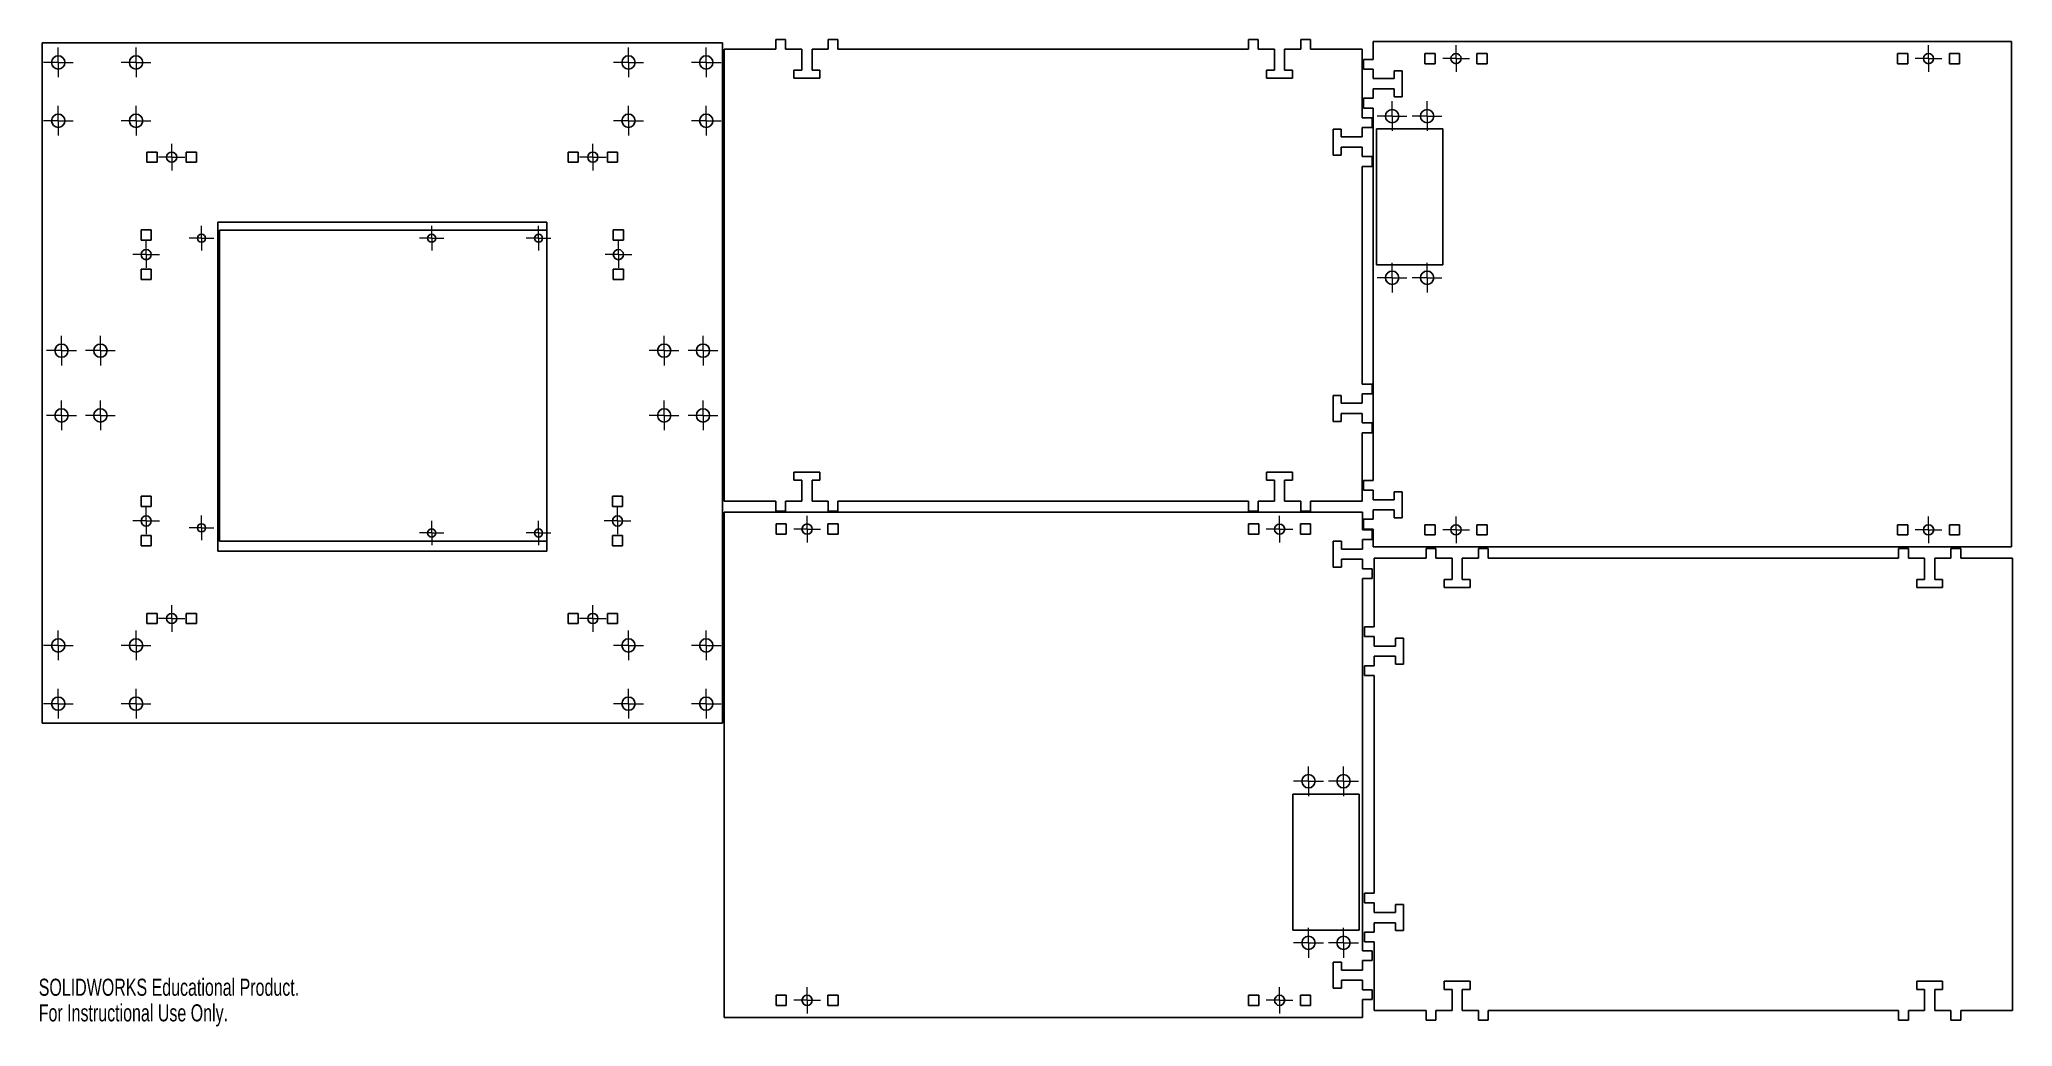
# Model space of a CAD drawing. Header units: millimetres. Extents: x 0 to 609, y 0 to 305.
import ezdxf

# ---------------------------------------------------------------- set-up
doc = ezdxf.new("R2010")
doc.units = ezdxf.units.MM
doc.styles.add('SLDTEXTSTYLE0', font='TXT', dxfattribs={"width": 0.7})

# ---------------------------------------------------------------- blocks, each defined once
blk = doc.blocks.new('SW_CENTERMARKSYMBOL_0')
at = {"color": 0, "linetype": 'Continuous', "lineweight": 18}
for p, q in [((-2.54, 0), (-3.79, 0)), ((0, 0), (-2.54, 0)), ((0, 2.54), (0, 3.79)), ((0, 0), (0, 2.54)), ((0, 0), (0, -2.54)), ((0, 0), (2.54, 0)), ((2.54, 0), (3.79, 0)), ((0, -2.54), (0, -3.79))]:
    blk.add_line(p, q, dxfattribs=at)
blk = doc.blocks.new('SW_CENTERMARKSYMBOL_1')
at = {"color": 0, "linetype": 'Continuous', "lineweight": 18}
for p, q in [((-2.54, 0), (-3.79, 0)), ((0, 0), (-2.54, 0)), ((0, 2.54), (0, 3.79)), ((0, 0), (0, 2.54)), ((0, 0), (0, -2.54)), ((0, 0), (2.54, 0)), ((2.54, 0), (3.79, 0)), ((0, -2.54), (0, -3.79))]:
    blk.add_line(p, q, dxfattribs=at)
blk = doc.blocks.new('SW_CENTERMARKSYMBOL_2')
at = {"color": 0, "linetype": 'Continuous', "lineweight": 18}
for p, q in [((-2.54, 0), (-3.79, 0)), ((0, 0), (-2.54, 0)), ((0, 2.54), (0, 3.79)), ((0, 0), (0, 2.54)), ((0, 0), (0, -2.54)), ((0, 0), (2.54, 0)), ((2.54, 0), (3.79, 0)), ((0, -2.54), (0, -3.79))]:
    blk.add_line(p, q, dxfattribs=at)
blk = doc.blocks.new('SW_CENTERMARKSYMBOL_3')
at = {"color": 0, "linetype": 'Continuous', "lineweight": 18}
for p, q in [((-2.54, 0), (-3.79, 0)), ((0, 0), (-2.54, 0)), ((0, 2.54), (0, 3.79)), ((0, 0), (0, 2.54)), ((0, 0), (0, -2.54)), ((0, 0), (2.54, 0)), ((2.54, 0), (3.79, 0)), ((0, -2.54), (0, -3.79))]:
    blk.add_line(p, q, dxfattribs=at)
blk = doc.blocks.new('SW_CENTERMARKSYMBOL_4')
at = {"color": 0, "linetype": 'Continuous', "lineweight": 18}
for p, q in [((-2.54, 0), (-3.79, 0)), ((0, 0), (-2.54, 0)), ((0, 2.54), (0, 3.79)), ((0, 0), (0, 2.54)), ((0, 0), (0, -2.54)), ((0, 0), (2.54, 0)), ((2.54, 0), (3.79, 0)), ((0, -2.54), (0, -3.79))]:
    blk.add_line(p, q, dxfattribs=at)
blk = doc.blocks.new('SW_CENTERMARKSYMBOL_5')
at = {"color": 0, "linetype": 'Continuous', "lineweight": 18}
for p, q in [((-2.54, 0), (-3.79, 0)), ((0, 0), (-2.54, 0)), ((0, 2.54), (0, 3.79)), ((0, 0), (0, 2.54)), ((0, 0), (0, -2.54)), ((0, 0), (2.54, 0)), ((2.54, 0), (3.79, 0)), ((0, -2.54), (0, -3.79))]:
    blk.add_line(p, q, dxfattribs=at)
blk = doc.blocks.new('SW_CENTERMARKSYMBOL_6')
at = {"color": 0, "linetype": 'Continuous', "lineweight": 18}
for p, q in [((-2.54, 0), (-3.79, 0)), ((0, 0), (-2.54, 0)), ((0, 2.54), (0, 3.79)), ((0, 0), (0, 2.54)), ((0, 0), (0, -2.54)), ((0, 0), (2.54, 0)), ((2.54, 0), (3.79, 0)), ((0, -2.54), (0, -3.79))]:
    blk.add_line(p, q, dxfattribs=at)
blk = doc.blocks.new('SW_CENTERMARKSYMBOL_7')
at = {"color": 0, "linetype": 'Continuous', "lineweight": 18}
for p, q in [((-2.54, 0), (-3.79, 0)), ((0, 0), (-2.54, 0)), ((0, 2.54), (0, 3.79)), ((0, 0), (0, 2.54)), ((0, 0), (0, -2.54)), ((0, 0), (2.54, 0)), ((2.54, 0), (3.79, 0)), ((0, -2.54), (0, -3.79))]:
    blk.add_line(p, q, dxfattribs=at)
blk = doc.blocks.new('SW_CENTERMARKSYMBOL_8')
at = {"color": 0, "linetype": 'Continuous', "lineweight": 18}
for p, q in [((-2.54, 0), (-4.59, 0)), ((0, 0), (-2.54, 0)), ((0, 2.54), (0, 4.59)), ((0, 0), (0, 2.54)), ((0, 0), (0, -2.54)), ((0, 0), (2.54, 0)), ((2.54, 0), (4.59, 0)), ((0, -2.54), (0, -4.59))]:
    blk.add_line(p, q, dxfattribs=at)
blk = doc.blocks.new('SW_CENTERMARKSYMBOL_9')
at = {"color": 0, "linetype": 'Continuous', "lineweight": 18}
for p, q in [((-2.54, 0), (-3.79, 0)), ((0, 0), (-2.54, 0)), ((0, 2.54), (0, 3.79)), ((0, 0), (0, 2.54)), ((0, 0), (0, -2.54)), ((0, 0), (2.54, 0)), ((2.54, 0), (3.79, 0)), ((0, -2.54), (0, -3.79))]:
    blk.add_line(p, q, dxfattribs=at)
blk = doc.blocks.new('SW_CENTERMARKSYMBOL_10')
at = {"color": 0, "linetype": 'Continuous', "lineweight": 18}
for p, q in [((-2.54, 0), (-3.79, 0)), ((0, 0), (-2.54, 0)), ((0, 2.54), (0, 3.79)), ((0, 0), (0, 2.54)), ((0, 0), (0, -2.54)), ((0, 0), (2.54, 0)), ((2.54, 0), (3.79, 0)), ((0, -2.54), (0, -3.79))]:
    blk.add_line(p, q, dxfattribs=at)
blk = doc.blocks.new('SW_CENTERMARKSYMBOL_11')
at = {"color": 0, "linetype": 'Continuous', "lineweight": 18}
for p, q in [((-2.54, 0), (-4.115, 0)), ((0, 0), (-2.54, 0)), ((0, 2.54), (0, 4.115)), ((0, 0), (0, 2.54)), ((0, 0), (0, -2.54)), ((0, 0), (2.54, 0)), ((2.54, 0), (4.115, 0)), ((0, -2.54), (0, -4.115))]:
    blk.add_line(p, q, dxfattribs=at)
blk = doc.blocks.new('SW_CENTERMARKSYMBOL_12')
at = {"color": 0, "linetype": 'Continuous', "lineweight": 18}
for p, q in [((-2.54, 0), (-4.115, 0)), ((0, 0), (-2.54, 0)), ((0, 2.54), (0, 4.115)), ((0, 0), (0, 2.54)), ((0, 0), (0, -2.54)), ((0, 0), (2.54, 0)), ((2.54, 0), (4.115, 0)), ((0, -2.54), (0, -4.115))]:
    blk.add_line(p, q, dxfattribs=at)
blk = doc.blocks.new('SW_CENTERMARKSYMBOL_13')
at = {"color": 0, "linetype": 'Continuous', "lineweight": 18}
for p, q in [((-2.54, 0), (-4.59, 0)), ((0, 0), (-2.54, 0)), ((0, 2.54), (0, 4.59)), ((0, 0), (0, 2.54)), ((0, 0), (0, -2.54)), ((0, 0), (2.54, 0)), ((2.54, 0), (4.59, 0)), ((0, -2.54), (0, -4.59))]:
    blk.add_line(p, q, dxfattribs=at)
blk = doc.blocks.new('SW_CENTERMARKSYMBOL_14')
at = {"color": 0, "linetype": 'Continuous', "lineweight": 18}
for p, q in [((-2.54, 0), (-4.115, 0)), ((0, 0), (-2.54, 0)), ((0, 2.54), (0, 4.115)), ((0, 0), (0, 2.54)), ((0, 0), (0, -2.54)), ((0, 0), (2.54, 0)), ((2.54, 0), (4.115, 0)), ((0, -2.54), (0, -4.115))]:
    blk.add_line(p, q, dxfattribs=at)
blk = doc.blocks.new('SW_CENTERMARKSYMBOL_15')
at = {"color": 0, "linetype": 'Continuous', "lineweight": 18}
for p, q in [((-2.54, 0), (-4.59, 0)), ((0, 0), (-2.54, 0)), ((0, 2.54), (0, 4.59)), ((0, 0), (0, 2.54)), ((0, 0), (0, -2.54)), ((0, 0), (2.54, 0)), ((2.54, 0), (4.59, 0)), ((0, -2.54), (0, -4.59))]:
    blk.add_line(p, q, dxfattribs=at)
blk = doc.blocks.new('SW_CENTERMARKSYMBOL_16')
at = {"color": 0, "linetype": 'Continuous', "lineweight": 18}
for p, q in [((-2.54, 0), (-4.59, 0)), ((0, 0), (-2.54, 0)), ((0, 2.54), (0, 4.59)), ((0, 0), (0, 2.54)), ((0, 0), (0, -2.54)), ((0, 0), (2.54, 0)), ((2.54, 0), (4.59, 0)), ((0, -2.54), (0, -4.59))]:
    blk.add_line(p, q, dxfattribs=at)
blk = doc.blocks.new('SW_CENTERMARKSYMBOL_17')
at = {"color": 0, "linetype": 'Continuous', "lineweight": 18}
for p, q in [((-2.54, 0), (-4.59, 0)), ((0, 0), (-2.54, 0)), ((0, 2.54), (0, 4.59)), ((0, 0), (0, 2.54)), ((0, 0), (0, -2.54)), ((0, 0), (2.54, 0)), ((2.54, 0), (4.59, 0)), ((0, -2.54), (0, -4.59))]:
    blk.add_line(p, q, dxfattribs=at)
blk = doc.blocks.new('SW_CENTERMARKSYMBOL_18')
at = {"color": 0, "linetype": 'Continuous', "lineweight": 18}
for p, q in [((-2.54, 0), (-4.115, 0)), ((0, 0), (-2.54, 0)), ((0, 2.54), (0, 4.115)), ((0, 0), (0, 2.54)), ((0, 0), (0, -2.54)), ((0, 0), (2.54, 0)), ((2.54, 0), (4.115, 0)), ((0, -2.54), (0, -4.115))]:
    blk.add_line(p, q, dxfattribs=at)
blk = doc.blocks.new('SW_CENTERMARKSYMBOL_19')
at = {"color": 0, "linetype": 'Continuous', "lineweight": 18}
for p, q in [((-2.54, 0), (-4.59, 0)), ((0, 0), (-2.54, 0)), ((0, 2.54), (0, 4.59)), ((0, 0), (0, 2.54)), ((0, 0), (0, -2.54)), ((0, 0), (2.54, 0)), ((2.54, 0), (4.59, 0)), ((0, -2.54), (0, -4.59))]:
    blk.add_line(p, q, dxfattribs=at)
blk = doc.blocks.new('SW_CENTERMARKSYMBOL_20')
at = {"color": 0, "linetype": 'Continuous', "lineweight": 18}
for p, q in [((-2.54, 0), (-4.59, 0)), ((0, 0), (-2.54, 0)), ((0, 2.54), (0, 4.59)), ((0, 0), (0, 2.54)), ((0, 0), (0, -2.54)), ((0, 0), (2.54, 0)), ((2.54, 0), (4.59, 0)), ((0, -2.54), (0, -4.59))]:
    blk.add_line(p, q, dxfattribs=at)
blk = doc.blocks.new('SW_CENTERMARKSYMBOL_21')
at = {"color": 0, "linetype": 'Continuous', "lineweight": 18}
for p, q in [((-2.54, 0), (-4.59, 0)), ((0, 0), (-2.54, 0)), ((0, 2.54), (0, 4.59)), ((0, 0), (0, 2.54)), ((0, 0), (0, -2.54)), ((0, 0), (2.54, 0)), ((2.54, 0), (4.59, 0)), ((0, -2.54), (0, -4.59))]:
    blk.add_line(p, q, dxfattribs=at)
blk = doc.blocks.new('SW_CENTERMARKSYMBOL_22')
at = {"color": 0, "linetype": 'Continuous', "lineweight": 18}
for p, q in [((-2.54, 0), (-4.59, 0)), ((0, 0), (-2.54, 0)), ((0, 2.54), (0, 4.59)), ((0, 0), (0, 2.54)), ((0, 0), (0, -2.54)), ((0, 0), (2.54, 0)), ((2.54, 0), (4.59, 0)), ((0, -2.54), (0, -4.59))]:
    blk.add_line(p, q, dxfattribs=at)
blk = doc.blocks.new('SW_CENTERMARKSYMBOL_23')
at = {"color": 0, "linetype": 'Continuous', "lineweight": 18}
for p, q in [((-2.54, 0), (-4.59, 0)), ((0, 0), (-2.54, 0)), ((0, 2.54), (0, 4.59)), ((0, 0), (0, 2.54)), ((0, 0), (0, -2.54)), ((0, 0), (2.54, 0)), ((2.54, 0), (4.59, 0)), ((0, -2.54), (0, -4.59))]:
    blk.add_line(p, q, dxfattribs=at)
blk = doc.blocks.new('SW_CENTERMARKSYMBOL_24')
at = {"color": 0, "linetype": 'Continuous', "lineweight": 18}
for p, q in [((-2.54, 0), (-4.59, 0)), ((0, 0), (-2.54, 0)), ((0, 2.54), (0, 4.59)), ((0, 0), (0, 2.54)), ((0, 0), (0, -2.54)), ((0, 0), (2.54, 0)), ((2.54, 0), (4.59, 0)), ((0, -2.54), (0, -4.59))]:
    blk.add_line(p, q, dxfattribs=at)
blk = doc.blocks.new('SW_CENTERMARKSYMBOL_25')
at = {"color": 0, "linetype": 'Continuous', "lineweight": 18}
for p, q in [((-2.54, 0), (-4.115, 0)), ((0, 0), (-2.54, 0)), ((0, 2.54), (0, 4.115)), ((0, 0), (0, 2.54)), ((0, 0), (0, -2.54)), ((0, 0), (2.54, 0)), ((2.54, 0), (4.115, 0)), ((0, -2.54), (0, -4.115))]:
    blk.add_line(p, q, dxfattribs=at)
blk = doc.blocks.new('SW_CENTERMARKSYMBOL_26')
at = {"color": 0, "linetype": 'Continuous', "lineweight": 18}
for p, q in [((-2.54, 0), (-4.59, 0)), ((0, 0), (-2.54, 0)), ((0, 2.54), (0, 4.59)), ((0, 0), (0, 2.54)), ((0, 0), (0, -2.54)), ((0, 0), (2.54, 0)), ((2.54, 0), (4.59, 0)), ((0, -2.54), (0, -4.59))]:
    blk.add_line(p, q, dxfattribs=at)
blk = doc.blocks.new('SW_CENTERMARKSYMBOL_27')
at = {"color": 0, "linetype": 'Continuous', "lineweight": 18}
for p, q in [((-2.54, 0), (-4.59, 0)), ((0, 0), (-2.54, 0)), ((0, 2.54), (0, 4.59)), ((0, 0), (0, 2.54)), ((0, 0), (0, -2.54)), ((0, 0), (2.54, 0)), ((2.54, 0), (4.59, 0)), ((0, -2.54), (0, -4.59))]:
    blk.add_line(p, q, dxfattribs=at)
blk = doc.blocks.new('SW_CENTERMARKSYMBOL_28')
at = {"color": 0, "linetype": 'Continuous', "lineweight": 18}
for p, q in [((-2.54, 0), (-4.115, 0)), ((0, 0), (-2.54, 0)), ((0, 2.54), (0, 4.115)), ((0, 0), (0, 2.54)), ((0, 0), (0, -2.54)), ((0, 0), (2.54, 0)), ((2.54, 0), (4.115, 0)), ((0, -2.54), (0, -4.115))]:
    blk.add_line(p, q, dxfattribs=at)
blk = doc.blocks.new('SW_CENTERMARKSYMBOL_29')
at = {"color": 0, "linetype": 'Continuous', "lineweight": 18}
for p, q in [((-2.54, 0), (-4.59, 0)), ((0, 0), (-2.54, 0)), ((0, 2.54), (0, 4.59)), ((0, 0), (0, 2.54)), ((0, 0), (0, -2.54)), ((0, 0), (2.54, 0)), ((2.54, 0), (4.59, 0)), ((0, -2.54), (0, -4.59))]:
    blk.add_line(p, q, dxfattribs=at)
blk = doc.blocks.new('SW_CENTERMARKSYMBOL_30')
at = {"color": 0, "linetype": 'Continuous', "lineweight": 18}
for p, q in [((-2.54, 0), (-4.59, 0)), ((0, 0), (-2.54, 0)), ((0, 2.54), (0, 4.59)), ((0, 0), (0, 2.54)), ((0, 0), (0, -2.54)), ((0, 0), (2.54, 0)), ((2.54, 0), (4.59, 0)), ((0, -2.54), (0, -4.59))]:
    blk.add_line(p, q, dxfattribs=at)
blk = doc.blocks.new('SW_CENTERMARKSYMBOL_31')
at = {"color": 0, "linetype": 'Continuous', "lineweight": 18}
for p, q in [((-2.54, 0), (-4.59, 0)), ((0, 0), (-2.54, 0)), ((0, 2.54), (0, 4.59)), ((0, 0), (0, 2.54)), ((0, 0), (0, -2.54)), ((0, 0), (2.54, 0)), ((2.54, 0), (4.59, 0)), ((0, -2.54), (0, -4.59))]:
    blk.add_line(p, q, dxfattribs=at)
blk = doc.blocks.new('SW_CENTERMARKSYMBOL_32')
at = {"color": 0, "linetype": 'Continuous', "lineweight": 18}
for p, q in [((-2.54, 0), (-4.59, 0)), ((0, 0), (-2.54, 0)), ((0, 2.54), (0, 4.59)), ((0, 0), (0, 2.54)), ((0, 0), (0, -2.54)), ((0, 0), (2.54, 0)), ((2.54, 0), (4.59, 0)), ((0, -2.54), (0, -4.59))]:
    blk.add_line(p, q, dxfattribs=at)
blk = doc.blocks.new('SW_CENTERMARKSYMBOL_33')
at = {"color": 0, "linetype": 'Continuous', "lineweight": 18}
for p, q in [((-2.54, 0), (-4.115, 0)), ((0, 0), (-2.54, 0)), ((0, 2.54), (0, 4.115)), ((0, 0), (0, 2.54)), ((0, 0), (0, -2.54)), ((0, 0), (2.54, 0)), ((2.54, 0), (4.115, 0)), ((0, -2.54), (0, -4.115))]:
    blk.add_line(p, q, dxfattribs=at)
blk = doc.blocks.new('SW_CENTERMARKSYMBOL_34')
at = {"color": 0, "linetype": 'Continuous', "lineweight": 18}
for p, q in [((-2.54, 0), (-4.115, 0)), ((0, 0), (-2.54, 0)), ((0, 2.54), (0, 4.115)), ((0, 0), (0, 2.54)), ((0, 0), (0, -2.54)), ((0, 0), (2.54, 0)), ((2.54, 0), (4.115, 0)), ((0, -2.54), (0, -4.115))]:
    blk.add_line(p, q, dxfattribs=at)
blk = doc.blocks.new('SW_CENTERMARKSYMBOL_35')
at = {"color": 0, "linetype": 'Continuous', "lineweight": 18}
for p, q in [((-2.54, 0), (-4.59, 0)), ((0, 0), (-2.54, 0)), ((0, 2.54), (0, 4.59)), ((0, 0), (0, 2.54)), ((0, 0), (0, -2.54)), ((0, 0), (2.54, 0)), ((2.54, 0), (4.59, 0)), ((0, -2.54), (0, -4.59))]:
    blk.add_line(p, q, dxfattribs=at)
blk = doc.blocks.new('SW_CENTERMARKSYMBOL_36')
at = {"color": 0, "linetype": 'Continuous', "lineweight": 18}
for p, q in [((-2.54, 0), (-4.59, 0)), ((0, 0), (-2.54, 0)), ((0, 2.54), (0, 4.59)), ((0, 0), (0, 2.54)), ((0, 0), (0, -2.54)), ((0, 0), (2.54, 0)), ((2.54, 0), (4.59, 0)), ((0, -2.54), (0, -4.59))]:
    blk.add_line(p, q, dxfattribs=at)
blk = doc.blocks.new('SW_CENTERMARKSYMBOL_37')
at = {"color": 0, "linetype": 'Continuous', "lineweight": 18}
for p, q in [((-2.54, 0), (-4.59, 0)), ((0, 0), (-2.54, 0)), ((0, 2.54), (0, 4.59)), ((0, 0), (0, 2.54)), ((0, 0), (0, -2.54)), ((0, 0), (2.54, 0)), ((2.54, 0), (4.59, 0)), ((0, -2.54), (0, -4.59))]:
    blk.add_line(p, q, dxfattribs=at)
blk = doc.blocks.new('SW_CENTERMARKSYMBOL_38')
at = {"color": 0, "linetype": 'Continuous', "lineweight": 18}
for p, q in [((-2.54, 0), (-4.59, 0)), ((0, 0), (-2.54, 0)), ((0, 2.54), (0, 4.59)), ((0, 0), (0, 2.54)), ((0, 0), (0, -2.54)), ((0, 0), (2.54, 0)), ((2.54, 0), (4.59, 0)), ((0, -2.54), (0, -4.59))]:
    blk.add_line(p, q, dxfattribs=at)
blk = doc.blocks.new('SW_CENTERMARKSYMBOL_39')
at = {"color": 0, "linetype": 'Continuous', "lineweight": 18}
for p, q in [((-2.54, 0), (-4.59, 0)), ((0, 0), (-2.54, 0)), ((0, 2.54), (0, 4.59)), ((0, 0), (0, 2.54)), ((0, 0), (0, -2.54)), ((0, 0), (2.54, 0)), ((2.54, 0), (4.59, 0)), ((0, -2.54), (0, -4.59))]:
    blk.add_line(p, q, dxfattribs=at)
blk = doc.blocks.new('SW_CENTERMARKSYMBOL_40')
at = {"color": 0, "linetype": 'Continuous', "lineweight": 18}
for p, q in [((-2.54, 0), (-4.59, 0)), ((0, 0), (-2.54, 0)), ((0, 2.54), (0, 4.59)), ((0, 0), (0, 2.54)), ((0, 0), (0, -2.54)), ((0, 0), (2.54, 0)), ((2.54, 0), (4.59, 0)), ((0, -2.54), (0, -4.59))]:
    blk.add_line(p, q, dxfattribs=at)
blk = doc.blocks.new('SW_CENTERMARKSYMBOL_41')
at = {"color": 0, "linetype": 'Continuous', "lineweight": 18}
for p, q in [((-2.54, 0), (-4.59, 0)), ((0, 0), (-2.54, 0)), ((0, 2.54), (0, 4.59)), ((0, 0), (0, 2.54)), ((0, 0), (0, -2.54)), ((0, 0), (2.54, 0)), ((2.54, 0), (4.59, 0)), ((0, -2.54), (0, -4.59))]:
    blk.add_line(p, q, dxfattribs=at)
blk = doc.blocks.new('SW_CENTERMARKSYMBOL_42')
at = {"color": 0, "linetype": 'Continuous', "lineweight": 18}
for p, q in [((-2.54, 0), (-4.115, 0)), ((0, 0), (-2.54, 0)), ((0, 2.54), (0, 4.115)), ((0, 0), (0, 2.54)), ((0, 0), (0, -2.54)), ((0, 0), (2.54, 0)), ((2.54, 0), (4.115, 0)), ((0, -2.54), (0, -4.115))]:
    blk.add_line(p, q, dxfattribs=at)
blk = doc.blocks.new('SW_CENTERMARKSYMBOL_43')
at = {"color": 0, "linetype": 'Continuous', "lineweight": 18}
for p, q in [((-2.54, 0), (-4.115, 0)), ((0, 0), (-2.54, 0)), ((0, 2.54), (0, 4.115)), ((0, 0), (0, 2.54)), ((0, 0), (0, -2.54)), ((0, 0), (2.54, 0)), ((2.54, 0), (4.115, 0)), ((0, -2.54), (0, -4.115))]:
    blk.add_line(p, q, dxfattribs=at)
blk = doc.blocks.new('SW_CENTERMARKSYMBOL_44')
at = {"color": 0, "linetype": 'Continuous', "lineweight": 18}
for p, q in [((-2.54, 0), (-4.59, 0)), ((0, 0), (-2.54, 0)), ((0, 2.54), (0, 4.59)), ((0, 0), (0, 2.54)), ((0, 0), (0, -2.54)), ((0, 0), (2.54, 0)), ((2.54, 0), (4.59, 0)), ((0, -2.54), (0, -4.59))]:
    blk.add_line(p, q, dxfattribs=at)
blk = doc.blocks.new('SW_CENTERMARKSYMBOL_45')
at = {"color": 0, "linetype": 'Continuous', "lineweight": 18}
for p, q in [((-2.54, 0), (-4.59, 0)), ((0, 0), (-2.54, 0)), ((0, 2.54), (0, 4.59)), ((0, 0), (0, 2.54)), ((0, 0), (0, -2.54)), ((0, 0), (2.54, 0)), ((2.54, 0), (4.59, 0)), ((0, -2.54), (0, -4.59))]:
    blk.add_line(p, q, dxfattribs=at)
blk = doc.blocks.new('SW_CENTERMARKSYMBOL_46')
at = {"color": 0, "linetype": 'Continuous', "lineweight": 18}
for p, q in [((-2.54, 0), (-4.59, 0)), ((0, 0), (-2.54, 0)), ((0, 2.54), (0, 4.59)), ((0, 0), (0, 2.54)), ((0, 0), (0, -2.54)), ((0, 0), (2.54, 0)), ((2.54, 0), (4.59, 0)), ((0, -2.54), (0, -4.59))]:
    blk.add_line(p, q, dxfattribs=at)
blk = doc.blocks.new('SW_CENTERMARKSYMBOL_47')
at = {"color": 0, "linetype": 'Continuous', "lineweight": 18}
for p, q in [((-2.54, 0), (-4.59, 0)), ((0, 0), (-2.54, 0)), ((0, 2.54), (0, 4.59)), ((0, 0), (0, 2.54)), ((0, 0), (0, -2.54)), ((0, 0), (2.54, 0)), ((2.54, 0), (4.59, 0)), ((0, -2.54), (0, -4.59))]:
    blk.add_line(p, q, dxfattribs=at)
blk = doc.blocks.new('SW_CENTERMARKSYMBOL_48')
at = {"color": 0, "linetype": 'Continuous', "lineweight": 18}
for p, q in [((-2.54, 0), (-4.115, 0)), ((0, 0), (-2.54, 0)), ((0, 2.54), (0, 4.115)), ((0, 0), (0, 2.54)), ((0, 0), (0, -2.54)), ((0, 0), (2.54, 0)), ((2.54, 0), (4.115, 0)), ((0, -2.54), (0, -4.115))]:
    blk.add_line(p, q, dxfattribs=at)
blk = doc.blocks.new('SW_CENTERMARKSYMBOL_49')
at = {"color": 0, "linetype": 'Continuous', "lineweight": 18}
for p, q in [((-2.54, 0), (-4.115, 0)), ((0, 0), (-2.54, 0)), ((0, 2.54), (0, 4.115)), ((0, 0), (0, 2.54)), ((0, 0), (0, -2.54)), ((0, 0), (2.54, 0)), ((2.54, 0), (4.115, 0)), ((0, -2.54), (0, -4.115))]:
    blk.add_line(p, q, dxfattribs=at)
blk = doc.blocks.new('SW_CENTERMARKSYMBOL_50')
at = {"color": 0, "linetype": 'Continuous', "lineweight": 18}
for p, q in [((-2.54, 0), (-4.115, 0)), ((0, 0), (-2.54, 0)), ((0, 2.54), (0, 4.115)), ((0, 0), (0, 2.54)), ((0, 0), (2.54, 0)), ((0, 0), (0, -2.54)), ((2.54, 0), (4.115, 0)), ((0, -2.54), (0, -4.115))]:
    blk.add_line(p, q, dxfattribs=at)
blk = doc.blocks.new('SW_CENTERMARKSYMBOL_51')
at = {"color": 0, "linetype": 'Continuous', "lineweight": 18}
for p, q in [((-2.54, 0), (-4.115, 0)), ((0, 0), (-2.54, 0)), ((0, 2.54), (0, 4.115)), ((0, 0), (0, 2.54)), ((0, 0), (2.54, 0)), ((0, 0), (0, -2.54)), ((2.54, 0), (4.115, 0)), ((0, -2.54), (0, -4.115))]:
    blk.add_line(p, q, dxfattribs=at)
blk = doc.blocks.new('SW_CENTERMARKSYMBOL_52')
at = {"color": 0, "linetype": 'Continuous', "lineweight": 18}
for p, q in [((-2.54, 0), (-4.59, 0)), ((0, 0), (-2.54, 0)), ((0, 2.54), (0, 4.59)), ((0, 0), (0, 2.54)), ((0, 0), (2.54, 0)), ((0, 0), (0, -2.54)), ((2.54, 0), (4.59, 0)), ((0, -2.54), (0, -4.59))]:
    blk.add_line(p, q, dxfattribs=at)
blk = doc.blocks.new('SW_CENTERMARKSYMBOL_53')
at = {"color": 0, "linetype": 'Continuous', "lineweight": 18}
for p, q in [((-2.54, 0), (-4.59, 0)), ((0, 0), (-2.54, 0)), ((0, 2.54), (0, 4.59)), ((0, 0), (0, 2.54)), ((0, 0), (2.54, 0)), ((0, 0), (0, -2.54)), ((2.54, 0), (4.59, 0)), ((0, -2.54), (0, -4.59))]:
    blk.add_line(p, q, dxfattribs=at)
blk = doc.blocks.new('SW_CENTERMARKSYMBOL_54')
at = {"color": 0, "linetype": 'Continuous', "lineweight": 18}
for p, q in [((-2.54, 0), (-4.59, 0)), ((0, 0), (-2.54, 0)), ((0, 2.54), (0, 4.59)), ((0, 0), (0, 2.54)), ((0, 0), (2.54, 0)), ((0, 0), (0, -2.54)), ((2.54, 0), (4.59, 0)), ((0, -2.54), (0, -4.59))]:
    blk.add_line(p, q, dxfattribs=at)
blk = doc.blocks.new('SW_CENTERMARKSYMBOL_55')
at = {"color": 0, "linetype": 'Continuous', "lineweight": 18}
for p, q in [((-2.54, 0), (-4.59, 0)), ((0, 0), (-2.54, 0)), ((0, 2.54), (0, 4.59)), ((0, 0), (0, 2.54)), ((0, 0), (2.54, 0)), ((0, 0), (0, -2.54)), ((2.54, 0), (4.59, 0)), ((0, -2.54), (0, -4.59))]:
    blk.add_line(p, q, dxfattribs=at)
blk = doc.blocks.new('SW_CENTERMARKSYMBOL_56')
at = {"color": 0, "linetype": 'Continuous', "lineweight": 18}
for p, q in [((-2.54, 0), (-4.115, 0)), ((0, 0), (-2.54, 0)), ((0, 2.54), (0, 4.115)), ((0, 0), (0, 2.54)), ((0, 0), (2.54, 0)), ((0, 0), (0, -2.54)), ((2.54, 0), (4.115, 0)), ((0, -2.54), (0, -4.115))]:
    blk.add_line(p, q, dxfattribs=at)
blk = doc.blocks.new('SW_CENTERMARKSYMBOL_57')
at = {"color": 0, "linetype": 'Continuous', "lineweight": 18}
for p, q in [((-2.54, 0), (-4.115, 0)), ((0, 0), (-2.54, 0)), ((0, 2.54), (0, 4.115)), ((0, 0), (0, 2.54)), ((0, 0), (2.54, 0)), ((0, 0), (0, -2.54)), ((2.54, 0), (4.115, 0)), ((0, -2.54), (0, -4.115))]:
    blk.add_line(p, q, dxfattribs=at)

msp = doc.modelspace()

# ---------------------------------------------------------------- linework, layer by layer
at = {"color": 7, "linetype": 'Continuous', "lineweight": 25}
for p, q in [((230.53, 304.73), (227.53, 304.73)), ((227.53, 304.73), (227.53, 301.73)), ((230.53, 301.73), (230.53, 304.73)), ((246.68, 304.73), (243.68, 304.73)), ((243.68, 304.73), (243.68, 301.73)), ((246.68, 301.73), (246.68, 304.73)), ((376.38, 304.73), (373.38, 304.73)), ((373.38, 304.73), (373.38, 301.73)), ((376.38, 301.73), (376.38, 304.73)), ((392.53, 304.73), (389.53, 304.73)), ((389.53, 304.73), (389.53, 301.73)), ((392.53, 301.73), (392.53, 304.73)), ((1.03, 303.63), (211.03, 303.63)), ((1.03, 93.63), (1.03, 303.63)), ((211.03, 303.63), (211.03, 93.63)), ((227.53, 301.73), (211.53, 301.73)), ((211.53, 301.73), (211.53, 162.12)), ((235.53, 301.73), (230.53, 301.73)), ((235.53, 295.23), (235.53, 301.73)), ((243.68, 301.73), (238.68, 301.73)), ((238.68, 301.73), (238.68, 295.23)), ((373.38, 301.73), (246.68, 301.73)), ((381.38, 301.73), (376.38, 301.73)), ((381.38, 295.23), (381.38, 301.73)), ((389.53, 301.73), (384.53, 301.73)), ((384.53, 301.73), (384.53, 295.23)), ((408.53, 301.73), (392.53, 301.73)), ((408.53, 280.54), (408.53, 301.73)), ((411.87, 298.55), (408.87, 298.55)), ((408.87, 298.55), (408.87, 295.55)), ((608.87, 304.05), (411.87, 304.05)), ((411.87, 304.05), (411.87, 298.55)), ((431.02, 300.37), (427.87, 300.37)), ((427.87, 300.37), (427.87, 297.22)), ((431.02, 297.22), (431.02, 300.37)), ((447.02, 300.37), (443.87, 300.37)), ((443.87, 300.37), (443.87, 297.22)), ((447.02, 297.22), (447.02, 300.37)), ((573.72, 300.37), (573.72, 297.22)), ((576.87, 300.37), (573.72, 300.37)), ((576.87, 297.22), (576.87, 300.37)), ((589.72, 300.37), (589.72, 297.22)), ((592.87, 300.37), (589.72, 300.37)), ((592.87, 297.22), (592.87, 300.37)), ((608.87, 148.05), (608.87, 304.05)), ((233.1, 292.73), (233.1, 295.23)), ((233.1, 295.23), (235.53, 295.23)), ((241.1, 292.73), (233.1, 292.73)), ((238.68, 295.23), (241.1, 295.23)), ((241.1, 295.23), (241.1, 292.73)), ((378.95, 292.73), (378.95, 295.23)), ((378.95, 295.23), (381.38, 295.23)), ((386.95, 292.73), (378.95, 292.73)), ((384.53, 295.23), (386.95, 295.23)), ((386.95, 295.23), (386.95, 292.73)), ((408.87, 295.55), (411.87, 295.55)), ((411.87, 295.55), (411.87, 292.62)), ((411.87, 292.62), (418.37, 292.62)), ((418.37, 292.62), (418.37, 295.05)), ((418.37, 295.05), (420.87, 295.05)), ((420.87, 295.05), (420.87, 287.05)), ((427.87, 297.22), (431.02, 297.22)), ((443.87, 297.22), (447.02, 297.22)), ((573.72, 297.22), (576.87, 297.22)), ((589.72, 297.22), (592.87, 297.22)), ((411.87, 286.55), (408.87, 286.55)), ((408.87, 286.55), (408.87, 283.55)), ((418.37, 289.47), (411.87, 289.47)), ((411.87, 289.47), (411.87, 286.55)), ((418.37, 287.05), (418.37, 289.47)), ((420.87, 287.05), (418.37, 287.05)), ((411.53, 280.54), (408.53, 280.54)), ((408.87, 283.55), (411.87, 283.55)), ((411.53, 277.54), (411.53, 280.54)), ((411.87, 283.55), (411.87, 168.55)), ((399.53, 269.04), (399.53, 277.04)), ((399.53, 277.04), (402.03, 277.04)), ((402.03, 277.04), (402.03, 274.62)), ((402.03, 274.62), (408.53, 274.62)), ((408.53, 274.62), (408.53, 277.54)), ((408.53, 277.54), (411.53, 277.54)), ((433.37, 277.1), (412.87, 277.1)), ((412.87, 277.1), (412.87, 235.1)), ((433.37, 235.1), (433.37, 277.1)), ((33.38, 266.82), (33.38, 269.97)), ((36.53, 269.97), (33.38, 269.97)), ((36.53, 266.82), (36.53, 269.97)), ((45.53, 266.82), (45.53, 269.97)), ((45.53, 269.97), (48.68, 269.97)), ((48.68, 266.82), (48.68, 269.97)), ((163.38, 266.82), (163.38, 269.97)), ((166.53, 269.97), (163.38, 269.97)), ((166.53, 266.82), (166.53, 269.97)), ((175.53, 266.82), (175.53, 269.97)), ((175.53, 269.97), (178.68, 269.97)), ((178.68, 266.82), (178.68, 269.97)), ((402.03, 269.04), (399.53, 269.04)), ((408.53, 271.47), (402.03, 271.47)), ((402.03, 271.47), (402.03, 269.04)), ((408.53, 268.54), (408.53, 271.47)), ((411.53, 268.54), (408.53, 268.54)), ((411.53, 265.54), (411.53, 268.54)), ((36.53, 266.82), (33.38, 266.82)), ((45.53, 266.82), (48.68, 266.82)), ((166.53, 266.82), (163.38, 266.82)), ((175.53, 266.82), (178.68, 266.82)), ((408.53, 198.3), (408.53, 265.54)), ((408.53, 265.54), (411.53, 265.54)), ((31.58, 242.78), (31.58, 245.93)), ((31.58, 245.93), (34.73, 245.93)), ((34.73, 242.78), (34.73, 245.93)), ((55.23, 146.75), (55.23, 248.35)), ((55.23, 248.35), (156.83, 248.35)), ((156.78, 245.84), (55.78, 245.84)), ((55.78, 245.84), (55.78, 149.84)), ((156.78, 149.84), (156.78, 245.84)), ((156.83, 248.35), (156.83, 146.75)), ((177.34, 242.78), (177.34, 245.93)), ((180.49, 245.93), (177.34, 245.93)), ((180.49, 242.78), (180.49, 245.93)), ((31.58, 242.78), (34.73, 242.78)), ((180.49, 242.78), (177.34, 242.78)), ((31.58, 230.63), (31.58, 233.78)), ((31.58, 233.78), (34.73, 233.78)), ((34.73, 230.63), (34.73, 233.78)), ((177.34, 230.63), (177.34, 233.78)), ((180.49, 233.78), (177.34, 233.78)), ((180.49, 230.63), (180.49, 233.78)), ((412.87, 235.1), (433.37, 235.1)), ((31.58, 230.63), (34.73, 230.63)), ((180.49, 230.63), (177.34, 230.63)), ((411.53, 198.3), (408.53, 198.3)), ((408.53, 192.38), (408.53, 195.3)), ((408.53, 195.3), (411.53, 195.3)), ((411.53, 195.3), (411.53, 198.3)), ((399.53, 186.8), (399.53, 194.8)), ((399.53, 194.8), (402.03, 194.8)), ((402.03, 194.8), (402.03, 192.38)), ((402.03, 192.38), (408.53, 192.38)), ((408.53, 189.23), (402.03, 189.23)), ((402.03, 189.23), (402.03, 186.8)), ((408.53, 186.3), (408.53, 189.23)), ((402.03, 186.8), (399.53, 186.8)), ((411.53, 186.3), (408.53, 186.3)), ((408.53, 183.3), (411.53, 183.3)), ((408.53, 162.12), (408.53, 183.3)), ((411.53, 183.3), (411.53, 186.3)), ((233.1, 168.62), (233.1, 171.12)), ((233.1, 171.12), (241.1, 171.12)), ((241.1, 171.12), (241.1, 168.62)), ((378.95, 168.62), (378.95, 171.12)), ((378.95, 171.12), (386.95, 171.12)), ((386.95, 171.12), (386.95, 168.62)), ((235.53, 168.62), (233.1, 168.62)), ((235.53, 162.12), (235.53, 168.62)), ((241.1, 168.62), (238.68, 168.62)), ((238.68, 168.62), (238.68, 162.12)), ((381.38, 168.62), (378.95, 168.62)), ((381.38, 162.12), (381.38, 168.62)), ((386.95, 168.62), (384.53, 168.62)), ((384.53, 168.62), (384.53, 162.12)), ((411.87, 168.55), (408.87, 168.55)), ((408.87, 168.55), (408.87, 165.55)), ((408.87, 165.55), (411.87, 165.55)), ((411.87, 165.55), (411.87, 162.62)), ((418.37, 162.62), (418.37, 165.05)), ((418.37, 165.05), (420.87, 165.05)), ((420.87, 165.05), (420.87, 157.05)), ((31.58, 160.54), (31.58, 163.69)), ((31.58, 163.69), (34.73, 163.69)), ((31.58, 160.54), (34.73, 160.54)), ((34.73, 160.54), (34.73, 163.69)), ((177.06, 160.54), (177.06, 163.69)), ((177.06, 163.69), (180.21, 163.69)), ((177.06, 160.54), (180.21, 160.54)), ((180.21, 160.54), (180.21, 163.69)), ((211.53, 162.12), (227.53, 162.12)), ((408.57, 158.78), (211.57, 158.78)), ((211.57, 158.78), (211.57, 2.78)), ((227.53, 162.12), (227.53, 159.12)), ((227.53, 159.12), (230.53, 159.12)), ((230.53, 159.12), (230.53, 162.12)), ((230.53, 162.12), (235.53, 162.12)), ((238.68, 162.12), (243.68, 162.12)), ((243.68, 162.12), (243.68, 159.12)), ((243.68, 159.12), (246.68, 159.12)), ((246.68, 159.12), (246.68, 162.12)), ((246.68, 162.12), (373.38, 162.12)), ((373.38, 162.12), (373.38, 159.12)), ((373.38, 159.12), (376.38, 159.12)), ((376.38, 159.12), (376.38, 162.12)), ((376.38, 162.12), (381.38, 162.12)), ((384.53, 162.12), (389.53, 162.12)), ((389.53, 162.12), (389.53, 159.12)), ((389.53, 159.12), (392.53, 159.12)), ((392.53, 159.12), (392.53, 162.12)), ((392.53, 162.12), (408.53, 162.12)), ((408.57, 153.28), (408.57, 158.78)), ((411.87, 162.62), (418.37, 162.62)), ((418.37, 159.47), (411.87, 159.47)), ((411.87, 159.47), (411.87, 156.55)), ((418.37, 157.05), (418.37, 159.47)), ((227.57, 155.11), (227.57, 151.96)), ((230.72, 155.11), (227.57, 155.11)), ((230.72, 151.96), (230.72, 155.11)), ((243.57, 155.11), (243.57, 151.96)), ((246.72, 155.11), (243.57, 155.11)), ((246.72, 151.96), (246.72, 155.11)), ((373.42, 155.11), (373.42, 151.96)), ((376.57, 155.11), (373.42, 155.11)), ((376.57, 151.96), (376.57, 155.11)), ((389.42, 155.11), (389.42, 151.96)), ((392.57, 155.11), (389.42, 155.11)), ((392.57, 151.96), (392.57, 155.11)), ((411.57, 153.28), (408.57, 153.28)), ((411.87, 156.55), (408.87, 156.55)), ((408.87, 156.55), (408.87, 153.55)), ((408.87, 153.55), (411.87, 153.55)), ((411.57, 150.28), (411.57, 153.28)), ((411.87, 153.55), (411.87, 148.05)), ((420.87, 157.05), (418.37, 157.05)), ((427.87, 154.87), (427.87, 151.72)), ((431.02, 154.87), (427.87, 154.87)), ((431.02, 151.72), (431.02, 154.87)), ((447.02, 154.87), (443.87, 154.87)), ((443.87, 154.87), (443.87, 151.72)), ((447.02, 151.72), (447.02, 154.87)), ((576.87, 154.87), (573.72, 154.87)), ((573.72, 154.87), (573.72, 151.72)), ((576.87, 151.72), (576.87, 154.87)), ((592.87, 154.87), (589.72, 154.87)), ((589.72, 154.87), (589.72, 151.72)), ((592.87, 151.72), (592.87, 154.87)), ((31.58, 148.39), (31.58, 151.54)), ((31.58, 151.54), (34.73, 151.54)), ((31.58, 148.39), (34.73, 148.39)), ((34.73, 148.39), (34.73, 151.54)), ((156.83, 146.75), (55.23, 146.75)), ((55.78, 149.84), (156.78, 149.84)), ((177.06, 151.54), (177.06, 148.39)), ((177.06, 151.54), (180.21, 151.54)), ((177.06, 148.39), (180.21, 148.39)), ((180.21, 151.54), (180.21, 148.39)), ((227.57, 151.96), (230.72, 151.96)), ((243.57, 151.96), (246.72, 151.96)), ((373.42, 151.96), (376.57, 151.96)), ((389.42, 151.96), (392.57, 151.96)), ((399.57, 141.78), (399.57, 149.78)), ((399.57, 149.78), (402.07, 149.78)), ((402.07, 149.78), (402.07, 147.36)), ((402.07, 147.36), (408.57, 147.36)), ((408.57, 147.36), (408.57, 150.28)), ((408.57, 150.28), (411.57, 150.28)), ((411.87, 148.05), (608.87, 148.05)), ((427.87, 151.72), (431.02, 151.72)), ((431.22, 147.51), (428.22, 147.51)), ((428.22, 147.51), (428.22, 144.51)), ((431.22, 144.51), (431.22, 147.51)), ((443.87, 151.72), (447.02, 151.72)), ((447.37, 147.51), (444.37, 147.51)), ((444.37, 147.51), (444.37, 144.51)), ((447.37, 144.51), (447.37, 147.51)), ((573.72, 151.72), (576.87, 151.72)), ((577.07, 147.51), (574.07, 147.51)), ((574.07, 147.51), (574.07, 144.51)), ((577.07, 144.51), (577.07, 147.51)), ((589.72, 151.72), (592.87, 151.72)), ((593.22, 147.51), (590.22, 147.51)), ((590.22, 147.51), (590.22, 144.51)), ((593.22, 144.51), (593.22, 147.51)), ((402.07, 141.78), (399.57, 141.78)), ((408.57, 144.21), (402.07, 144.21)), ((402.07, 144.21), (402.07, 141.78)), ((408.57, 141.28), (408.57, 144.21)), ((411.57, 141.28), (408.57, 141.28)), ((411.57, 138.28), (411.57, 141.28)), ((428.22, 144.51), (412.22, 144.51)), ((412.22, 144.51), (412.22, 123.33)), ((436.22, 144.51), (431.22, 144.51)), ((436.22, 138.01), (436.22, 144.51)), ((444.37, 144.51), (439.37, 144.51)), ((439.37, 144.51), (439.37, 138.01)), ((574.07, 144.51), (447.37, 144.51)), ((582.07, 144.51), (577.07, 144.51)), ((582.07, 138.01), (582.07, 144.51)), ((590.22, 144.51), (585.22, 144.51)), ((585.22, 144.51), (585.22, 138.01)), ((609.22, 144.51), (593.22, 144.51)), ((609.22, 4.9), (609.22, 144.51)), ((408.57, 23.28), (408.57, 138.28)), ((408.57, 138.28), (411.57, 138.28)), ((433.8, 135.51), (433.8, 138.01)), ((433.8, 138.01), (436.22, 138.01)), ((441.8, 135.51), (433.8, 135.51)), ((439.37, 138.01), (441.8, 138.01)), ((441.8, 138.01), (441.8, 135.51)), ((579.65, 135.51), (579.65, 138.01)), ((579.65, 138.01), (582.07, 138.01)), ((587.65, 135.51), (579.65, 135.51)), ((585.22, 138.01), (587.65, 138.01)), ((587.65, 138.01), (587.65, 135.51)), ((33.38, 124.36), (33.38, 127.51)), ((33.38, 127.51), (36.53, 127.51)), ((33.38, 124.36), (36.53, 124.36)), ((36.53, 124.36), (36.53, 127.51)), ((45.53, 124.36), (45.53, 127.51)), ((45.53, 127.51), (48.68, 127.51)), ((45.53, 124.36), (48.68, 124.36)), ((48.68, 124.36), (48.68, 127.51)), ((163.38, 124.36), (163.38, 127.51)), ((166.53, 127.51), (163.38, 127.51)), ((166.53, 124.36), (163.38, 124.36)), ((166.53, 124.36), (166.53, 127.51)), ((175.53, 124.36), (175.53, 127.51)), ((178.68, 127.51), (175.53, 127.51)), ((178.68, 124.36), (175.53, 124.36)), ((178.68, 124.36), (178.68, 127.51)), ((412.22, 123.33), (409.22, 123.33)), ((409.22, 123.33), (409.22, 120.33)), ((409.22, 120.33), (412.22, 120.33)), ((412.22, 120.33), (412.22, 117.4)), ((412.22, 117.4), (418.72, 117.4)), ((418.72, 117.4), (418.72, 119.83)), ((418.72, 119.83), (421.22, 119.83)), ((421.22, 119.83), (421.22, 111.83)), ((412.22, 111.33), (409.22, 111.33)), ((409.22, 111.33), (409.22, 108.33)), ((418.72, 114.25), (412.22, 114.25)), ((412.22, 114.25), (412.22, 111.33)), ((418.72, 111.83), (418.72, 114.25)), ((421.22, 111.83), (418.72, 111.83)), ((409.22, 108.33), (412.22, 108.33)), ((412.22, 108.33), (412.22, 41.09)), ((211.03, 93.63), (1.03, 93.63)), ((407.57, 71.73), (387.07, 71.73)), ((387.07, 71.73), (387.07, 29.73)), ((407.57, 29.73), (407.57, 71.73)), ((412.22, 41.09), (409.22, 41.09)), ((409.22, 41.09), (409.22, 38.09)), ((409.22, 38.09), (412.22, 38.09)), ((412.22, 38.09), (412.22, 35.16)), ((418.72, 35.16), (418.72, 37.59)), ((418.72, 37.59), (421.22, 37.59)), ((421.22, 37.59), (421.22, 29.59)), ((412.22, 35.16), (418.72, 35.16)), ((418.72, 32.01), (412.22, 32.01)), ((412.22, 32.01), (412.22, 29.09)), ((418.72, 29.59), (418.72, 32.01)), ((387.07, 29.73), (407.57, 29.73)), ((412.22, 29.09), (409.22, 29.09)), ((409.22, 29.09), (409.22, 26.09)), ((409.22, 26.09), (412.22, 26.09)), ((412.22, 26.09), (412.22, 4.9)), ((421.22, 29.59), (418.72, 29.59)), ((399.57, 11.78), (399.57, 19.78)), ((399.57, 19.78), (402.07, 19.78)), ((402.07, 19.78), (402.07, 17.36)), ((411.57, 23.28), (408.57, 23.28)), ((408.57, 17.36), (408.57, 20.28)), ((408.57, 20.28), (411.57, 20.28)), ((411.57, 20.28), (411.57, 23.28)), ((402.07, 17.36), (408.57, 17.36)), ((408.57, 14.21), (402.07, 14.21)), ((402.07, 14.21), (402.07, 11.78)), ((408.57, 11.28), (408.57, 14.21)), ((433.8, 11.4), (433.8, 13.9)), ((433.8, 13.9), (441.8, 13.9)), ((441.8, 13.9), (441.8, 11.4)), ((579.65, 11.4), (579.65, 13.9)), ((579.65, 13.9), (587.65, 13.9)), ((587.65, 13.9), (587.65, 11.4)), ((230.72, 9.61), (227.57, 9.61)), ((227.57, 9.61), (227.57, 6.46)), ((227.57, 6.46), (230.72, 6.46)), ((230.72, 6.46), (230.72, 9.61)), ((246.72, 9.61), (243.57, 9.61)), ((243.57, 9.61), (243.57, 6.46)), ((243.57, 6.46), (246.72, 6.46)), ((246.72, 6.46), (246.72, 9.61)), ((373.42, 9.61), (373.42, 6.46)), ((376.57, 9.61), (373.42, 9.61)), ((373.42, 6.46), (376.57, 6.46)), ((376.57, 6.46), (376.57, 9.61)), ((389.42, 9.61), (389.42, 6.46)), ((392.57, 9.61), (389.42, 9.61)), ((389.42, 6.46), (392.57, 6.46)), ((392.57, 6.46), (392.57, 9.61)), ((402.07, 11.78), (399.57, 11.78)), ((411.57, 11.28), (408.57, 11.28)), ((408.57, 8.28), (411.57, 8.28)), ((408.57, 2.78), (408.57, 8.28)), ((411.57, 8.28), (411.57, 11.28)), ((436.22, 11.4), (433.8, 11.4)), ((436.22, 4.9), (436.22, 11.4)), ((441.8, 11.4), (439.37, 11.4)), ((439.37, 11.4), (439.37, 4.9)), ((582.07, 11.4), (579.65, 11.4)), ((582.07, 4.9), (582.07, 11.4)), ((587.65, 11.4), (585.22, 11.4)), ((585.22, 11.4), (585.22, 4.9)), ((211.57, 2.78), (408.57, 2.78)), ((412.22, 4.9), (428.22, 4.9)), ((428.22, 4.9), (428.22, 1.9)), ((428.22, 1.9), (431.22, 1.9)), ((431.22, 1.9), (431.22, 4.9)), ((431.22, 4.9), (436.22, 4.9)), ((439.37, 4.9), (444.37, 4.9)), ((444.37, 4.9), (444.37, 1.9)), ((444.37, 1.9), (447.37, 1.9)), ((447.37, 1.9), (447.37, 4.9)), ((447.37, 4.9), (574.07, 4.9)), ((574.07, 4.9), (574.07, 1.9)), ((574.07, 1.9), (577.07, 1.9)), ((577.07, 1.9), (577.07, 4.9)), ((577.07, 4.9), (582.07, 4.9)), ((585.22, 4.9), (590.22, 4.9)), ((590.22, 4.9), (590.22, 1.9)), ((590.22, 1.9), (593.22, 1.9)), ((593.22, 1.9), (593.22, 4.9)), ((593.22, 4.9), (609.22, 4.9))]:
    msp.add_line(p, q, dxfattribs=at)
for centre, radius in [((6.03, 297.63), 2.05), ((30.03, 297.63), 2.05), ((182.03, 297.63), 2.05), ((206.03, 297.63), 2.05), ((437.45, 298.8), 1.57), ((583.3, 298.8), 1.57), ((6.03, 279.63), 2.05), ((30.03, 279.63), 2.05), ((182.03, 279.63), 2.05), ((206.03, 279.63), 2.05), ((417.72, 281.05), 2.05), ((428.52, 281.05), 2.05), ((41.03, 268.39), 1.57), ((171.03, 268.39), 1.58), ((50.23, 243.35), 1.25), ((121.28, 243.34), 1.25), ((154.28, 243.34), 1.25), ((33.15, 238.28), 1.57), ((178.91, 238.28), 1.57), ((417.72, 231.15), 2.05), ((428.52, 231.15), 2.05), ((7.03, 208.63), 2.05), ((19.03, 208.63), 2.05), ((193.03, 208.63), 2.05), ((205.03, 208.63), 2.05), ((7.03, 188.63), 2.05), ((19.03, 188.63), 2.05), ((193.03, 188.63), 2.05), ((205.03, 188.63), 2.05), ((33.15, 156.04), 1.57), ((50.23, 153.92), 1.25), ((121.28, 152.34), 1.25), ((154.28, 152.34), 1.25), ((178.63, 156.04), 1.57), ((237.15, 153.53), 1.58), ((383, 153.53), 1.57), ((437.45, 153.3), 1.57), ((583.3, 153.3), 1.58), ((41.03, 125.93), 1.58), ((171.03, 125.93), 1.58), ((6.03, 117.63), 2.05), ((30.03, 117.63), 2.05), ((182.03, 117.63), 2.05), ((206.03, 117.63), 2.05), ((6.03, 99.63), 2.05), ((30.03, 99.63), 2.05), ((182.03, 99.63), 2.05), ((206.03, 99.63), 2.05), ((391.92, 75.68), 2.05), ((402.72, 75.68), 2.05), ((391.92, 25.78), 2.05), ((402.72, 25.78), 2.05), ((237.15, 8.03), 1.58), ((383, 8.03), 1.57)]:
    msp.add_circle(centre, radius, dxfattribs=at)

# ---------------------------------------------------------------- block references
at = {"color": 7, "linetype": 'Continuous', "lineweight": 18}
for name, p in [('SW_CENTERMARKSYMBOL_16', (6.03, 297.63)), ('SW_CENTERMARKSYMBOL_15', (30.03, 297.63)), ('SW_CENTERMARKSYMBOL_17', (182.03, 297.63)), ('SW_CENTERMARKSYMBOL_31', (206.03, 297.63)), ('SW_CENTERMARKSYMBOL_50', (437.45, 298.8)), ('SW_CENTERMARKSYMBOL_51', (583.3, 298.8)), ('SW_CENTERMARKSYMBOL_13', (6.03, 279.63)), ('SW_CENTERMARKSYMBOL_32', (30.03, 279.63)), ('SW_CENTERMARKSYMBOL_19', (182.03, 279.63)), ('SW_CENTERMARKSYMBOL_20', (206.03, 279.63)), ('SW_CENTERMARKSYMBOL_52', (417.72, 281.05)), ('SW_CENTERMARKSYMBOL_55', (428.52, 281.05)), ('SW_CENTERMARKSYMBOL_18', (41.03, 268.39)), ('SW_CENTERMARKSYMBOL_14', (171.03, 268.39)), ('SW_CENTERMARKSYMBOL_10', (50.23, 243.35)), ('SW_CENTERMARKSYMBOL_2', (121.28, 243.34)), ('SW_CENTERMARKSYMBOL_6', (121.28, 243.34)), ('SW_CENTERMARKSYMBOL_0', (154.28, 243.34)), ('SW_CENTERMARKSYMBOL_4', (154.28, 243.34)), ('SW_CENTERMARKSYMBOL_12', (33.15, 238.28)), ('SW_CENTERMARKSYMBOL_34', (178.91, 238.28)), ('SW_CENTERMARKSYMBOL_53', (417.72, 231.15)), ('SW_CENTERMARKSYMBOL_54', (428.52, 231.15)), ('SW_CENTERMARKSYMBOL_37', (7.03, 208.63)), ('SW_CENTERMARKSYMBOL_36', (19.03, 208.63)), ('SW_CENTERMARKSYMBOL_41', (193.03, 208.63)), ('SW_CENTERMARKSYMBOL_39', (205.03, 208.63)), ('SW_CENTERMARKSYMBOL_8', (7.03, 188.63)), ('SW_CENTERMARKSYMBOL_35', (19.03, 188.63)), ('SW_CENTERMARKSYMBOL_40', (193.03, 188.63)), ('SW_CENTERMARKSYMBOL_38', (205.03, 188.63)), ('SW_CENTERMARKSYMBOL_11', (33.15, 156.04)), ('SW_CENTERMARKSYMBOL_33', (178.63, 156.04)), ('SW_CENTERMARKSYMBOL_9', (50.23, 153.92)), ('SW_CENTERMARKSYMBOL_3', (121.28, 152.34)), ('SW_CENTERMARKSYMBOL_7', (121.28, 152.34)), ('SW_CENTERMARKSYMBOL_1', (154.28, 152.34)), ('SW_CENTERMARKSYMBOL_5', (154.28, 152.34)), ('SW_CENTERMARKSYMBOL_48', (237.15, 153.53)), ('SW_CENTERMARKSYMBOL_49', (383, 153.53)), ('SW_CENTERMARKSYMBOL_57', (437.45, 153.3)), ('SW_CENTERMARKSYMBOL_56', (583.3, 153.3)), ('SW_CENTERMARKSYMBOL_25', (41.03, 125.93)), ('SW_CENTERMARKSYMBOL_28', (171.03, 125.93)), ('SW_CENTERMARKSYMBOL_23', (6.03, 117.63)), ('SW_CENTERMARKSYMBOL_24', (30.03, 117.63)), ('SW_CENTERMARKSYMBOL_21', (182.03, 117.63)), ('SW_CENTERMARKSYMBOL_30', (206.03, 117.63)), ('SW_CENTERMARKSYMBOL_29', (6.03, 99.63)), ('SW_CENTERMARKSYMBOL_22', (30.03, 99.63)), ('SW_CENTERMARKSYMBOL_27', (182.03, 99.63)), ('SW_CENTERMARKSYMBOL_26', (206.03, 99.63)), ('SW_CENTERMARKSYMBOL_46', (391.92, 75.68)), ('SW_CENTERMARKSYMBOL_45', (402.72, 75.68)), ('SW_CENTERMARKSYMBOL_47', (391.92, 25.78)), ('SW_CENTERMARKSYMBOL_44', (402.72, 25.78)), ('SW_CENTERMARKSYMBOL_43', (237.15, 8.03)), ('SW_CENTERMARKSYMBOL_42', (383, 8.03))]:
    msp.add_blockref(name, p, dxfattribs=at)

# ---------------------------------------------------------------- texts
at = {"color": 7, "linetype": 'Continuous', "char_height": 5.273, "attachment_point": 1, "style": 'SLDTEXTSTYLE0'}
for s, insert in [('SOLIDWORKS Educational Product.', (0, 14.71)), ('For Instructional Use Only.', (0, 6.8))]:
    msp.add_mtext(s, dxfattribs=dict(at, insert=insert))

doc.saveas('drawing.dxf')
